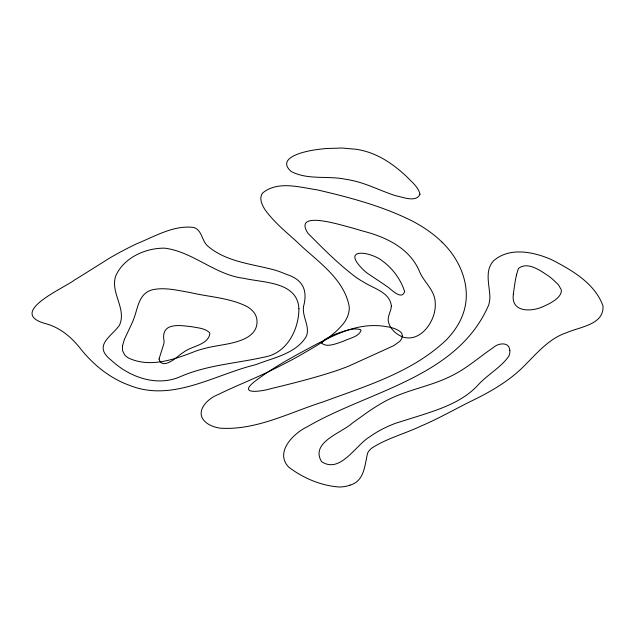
<?xml version="1.0" encoding="UTF-8"?>
<svg xmlns="http://www.w3.org/2000/svg" width="635" height="635" viewBox="0 0 635 635"><rect width="100%" height="100%" fill="white"/><g stroke="black" fill="none" stroke-linecap="round" stroke-linejoin="round"><path stroke-width="0.95" d="M516.43 275.598L516.525 274.963M350.091 485.116C364.784 480.925 364.609 464.804 367.705 452.906A26.638 15.383 0 0 1 371.816 448.104C386.85 438.325 404.59 433.84 420.711 426.204C437.197 419.203 452.811 410.408 468.765 402.32C489.387 392.478 509.691 381.127 525.629 364.442C537.861 352.187 549.712 338.201 566.745 332.645C579.723 326.795 604.449 324.771 602.956 305.76C594.749 283.162 571.627 269.986 551.299 259.532C533.622 251.809 509.58 246.793 493.649 260.731C484.307 270.78 489.593 284.972 489.871 297.013A83.098 47.974 0 0 1 488.601 305.244C457.105 377.666 369.014 390.731 307.276 426.768C293.584 433.173 274.439 452.271 288.671 467.074C303.125 478.099 321.088 485.783 339.328 487.005A20.01 11.549 0 0 0 350.091 485.116M442.071 242.197C460.304 259.723 471.607 286.702 463.78 311.753A155.988 90.059 0 0 1 446.238 339.979C412.385 372.229 366.308 385.913 323.445 401.764C289.87 412.369 256.667 430.411 220.567 428.204A24.463 14.121 0 0 1 205.375 421.918C194.175 411.853 207.534 398.566 217.726 394.772C235.863 385.786 254.833 378.587 272.939 369.514A574.635 331.764 0 0 0 299.133 355.878C315.222 346.424 332.637 337.51 344.289 322.469A67.953 39.235 0 0 0 349.234 306.649C343.916 277.67 315.976 260.596 296.339 241.284C285.425 231.442 273.899 221.956 265.224 209.979C262.08 205.184 258.85 198.668 262.382 193.223C277.463 180.38 299.807 187.317 317.429 189.905C350.036 197.509 382.81 206.161 412.821 221.313A156.424 90.313 0 0 1 442.071 242.197M509.834 350.552C509.453 341.424 498.126 342.948 493.252 347.623C479.377 356.989 466.812 368.411 451.636 375.777C432.919 385.374 411.861 388.858 392.771 397.534C378.095 404.011 365.323 413.837 352.354 423.1C341.781 432.88 310.078 442.246 321.493 461.574C340.106 474.266 355.711 445.024 369.665 436.856A109.133 63.008 0 0 1 378.825 431.014A110.625 63.865 0 0 1 385.477 427.561A108.117 62.42 0 0 1 395.613 423.259L421.116 415.258A210.741 121.674 0 0 0 430.173 412.274C447.286 406.448 464.574 399.248 477.258 385.882C486.767 375.047 500.261 368.094 508.691 356.441A31.75 18.336 0 0 0 509.834 350.552M159.052 358.958C161.925 370.181 175.863 358.227 180.515 354.298A59.055 34.092 0 0 1 183.626 352.25C191.587 345.821 208.105 345.242 209.883 333.613A9.327 5.382 0 0 0 208.955 332.105C204.43 328.239 198.033 327.93 192.421 326.834A75.875 43.807 0 0 0 187.777 326.263C175.022 324.675 160.695 324.437 164.124 341.384A64.905 37.473 0 0 1 163.822 343.837L159.052 358.958M513.35 294.188C510.596 313.555 533.44 311.928 544.949 305.721A54.991 31.75 0 0 0 551.172 302.593C555.236 300.03 559.991 297.069 561.245 292.1A18.582 10.724 0 0 0 561.189 289.592L558.387 284.67L552.029 278.709A130.008 75.057 0 0 0 548.696 276.122C540.52 270.764 528.098 261.239 518.589 268.311C515.453 276.423 514.564 285.552 513.35 294.188M298.918 308.729C298.783 329.843 286.869 353.362 264.216 357.116C236.418 363.371 207.407 364.974 180.935 376.412C156.996 387.255 129.572 377.253 111.292 360.275C92.718 345.702 110.585 337.328 119.372 325.406C127.127 308.999 109.974 292.735 115.721 275.955C123.817 257.651 145.534 247.856 164.806 248.166C193.262 251.849 214.987 274.884 243.776 278.297C263.2 282.869 297.529 281.424 298.918 308.729M303.538 306.499C301.974 316.603 310.039 325.969 306.538 335.923C296.426 353.774 273.471 357.608 255.849 364.649C214.511 374.555 172.204 402.836 128.984 385.151C109.911 378.182 93.734 365.061 81.05 349.401C71.938 337.51 60.055 327.366 45.283 323.564C6.263 312.523 65.087 287.703 74.747 279.844A609.14 351.687 0 0 0 85.527 273.209L109.395 258.223A343.567 198.358 0 0 1 124.984 249.595A350.409 202.303 0 0 1 136.835 243.697C154.861 236.466 173.657 224.861 193.754 227.465C202.406 230.188 201.636 241.324 208.129 246.428C227.274 262.374 252.746 263.906 275.717 270.304A109.228 63.063 0 0 1 286.48 274.399C303.022 279.614 307.88 290.322 303.538 306.499M419.989 194.135C416.338 202.93 402.749 197.033 395.78 195.747C380.96 191.071 367.086 183.563 351.782 180.403A69.818 40.307 0 0 0 345.242 179.181C327.382 175.562 307.658 180.261 291.068 171.41C274.614 156.734 308.769 150.471 317.913 149.463A95.607 55.197 0 0 1 326.954 148.487L342.027 148.026L356.338 149.288A53.372 30.813 0 0 1 364.458 151.035C378.325 154.702 390.66 162.6 401.423 171.894A232.148 134.033 0 0 1 406.781 176.713C411.663 181.959 418.274 186.841 419.989 194.135M321.453 342.884C326.414 348.25 337.233 343.21 343.479 341.217C349.234 338.122 358.783 337.026 361.101 330.335A2.723 1.572 0 0 0 360.291 329.565C352.79 327.573 344.995 330.97 337.899 333.2A79.645 45.982 0 0 0 332.962 335.209L324.858 339.463L321.453 342.884M404.622 291.632C401.471 300.958 390.946 288.758 386.493 286.139A145.653 84.09 0 0 0 383.127 283.781L367.173 273.113A84.495 48.784 0 0 1 362.474 268.962C340.773 246.983 371.165 251.746 382.349 260.921C392.605 268.303 400.955 279.614 404.622 291.632M402.352 336.09L401.566 338.907L399.955 341.17L394.017 345.535L348.917 366.03A214.797 124.016 0 0 1 335.915 370.848C314.635 377.873 292.886 383.357 271.105 388.588C263.779 390.977 236.641 395.756 254.452 381.683C273.772 366.752 295.585 355.441 317.024 343.892C333.875 335.296 351.528 326.501 370.792 325.652A43.172 24.924 0 0 1 383.088 326.104C389.088 327.033 395.668 327.922 400.502 331.93A12.74 7.358 0 0 1 401.947 333.939L402.352 336.09M122.452 346.107L122.595 350.726L124.627 354.798A20.153 11.636 0 0 0 128.714 358.124C151.051 368.419 175.681 358.934 197.009 350.631A88.575 51.141 0 0 1 204.811 348.417C218.376 344.757 232.981 344.591 245.729 338.233A33.155 19.145 0 0 0 251.301 334.367C258.389 328.589 259.12 316.992 252.349 310.674A33.83 19.534 0 0 0 247.356 306.729C229.703 297.664 209.233 297.085 190.19 292.537C177.856 290.489 165.1 287.052 152.598 289.735A16.573 9.573 0 0 0 148.82 291.1C138.454 296.172 137.597 308.935 133.882 318.516A207.296 119.682 0 0 1 132.318 322.509L124.357 339.511L122.452 346.107M391.374 306.07C391.176 311.118 387.723 315.524 388.207 320.659C389.326 328.454 396.049 334.375 403.074 337.129C419.648 342.067 433.086 323.945 435.015 309.229A106.743 61.627 0 0 0 435.197 301.958C434.507 289.433 423.061 281.567 418.973 270.24C408.964 247.729 385.429 236.855 362.855 231.069A406.71 234.807 0 0 0 345.884 226.219C337.963 224.234 293.021 210.471 308.015 233.355C323.215 248.722 338.59 264.2 355.878 277.241A113.443 65.492 0 0 0 363.569 282.043C373.443 288.481 390.041 292.219 391.374 306.07"/></g></svg>
